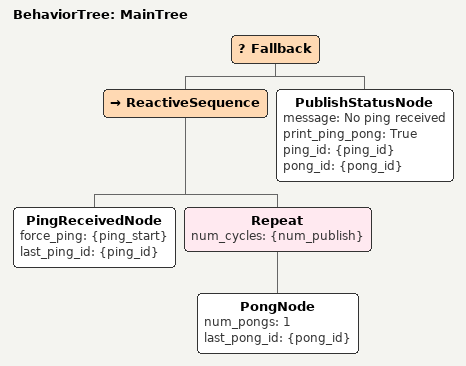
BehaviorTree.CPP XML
<root BTCPP_format="4">
    <BehaviorTree ID="MainTree">
        <Fallback>
            <ReactiveSequence>
                <PingReceivedNode force_ping="{ping_start}" last_ping_id="{ping_id}"/>
                <Repeat num_cycles="{num_publish}">
                    <PongNode num_pongs="1" last_pong_id="{pong_id}"/>
                </Repeat>
            </ReactiveSequence>
            <PublishStatusNode message="No ping received" print_ping_pong="True" ping_id="{ping_id}" pong_id="{pong_id}"/>
        </Fallback>
    </BehaviorTree>
</root>
